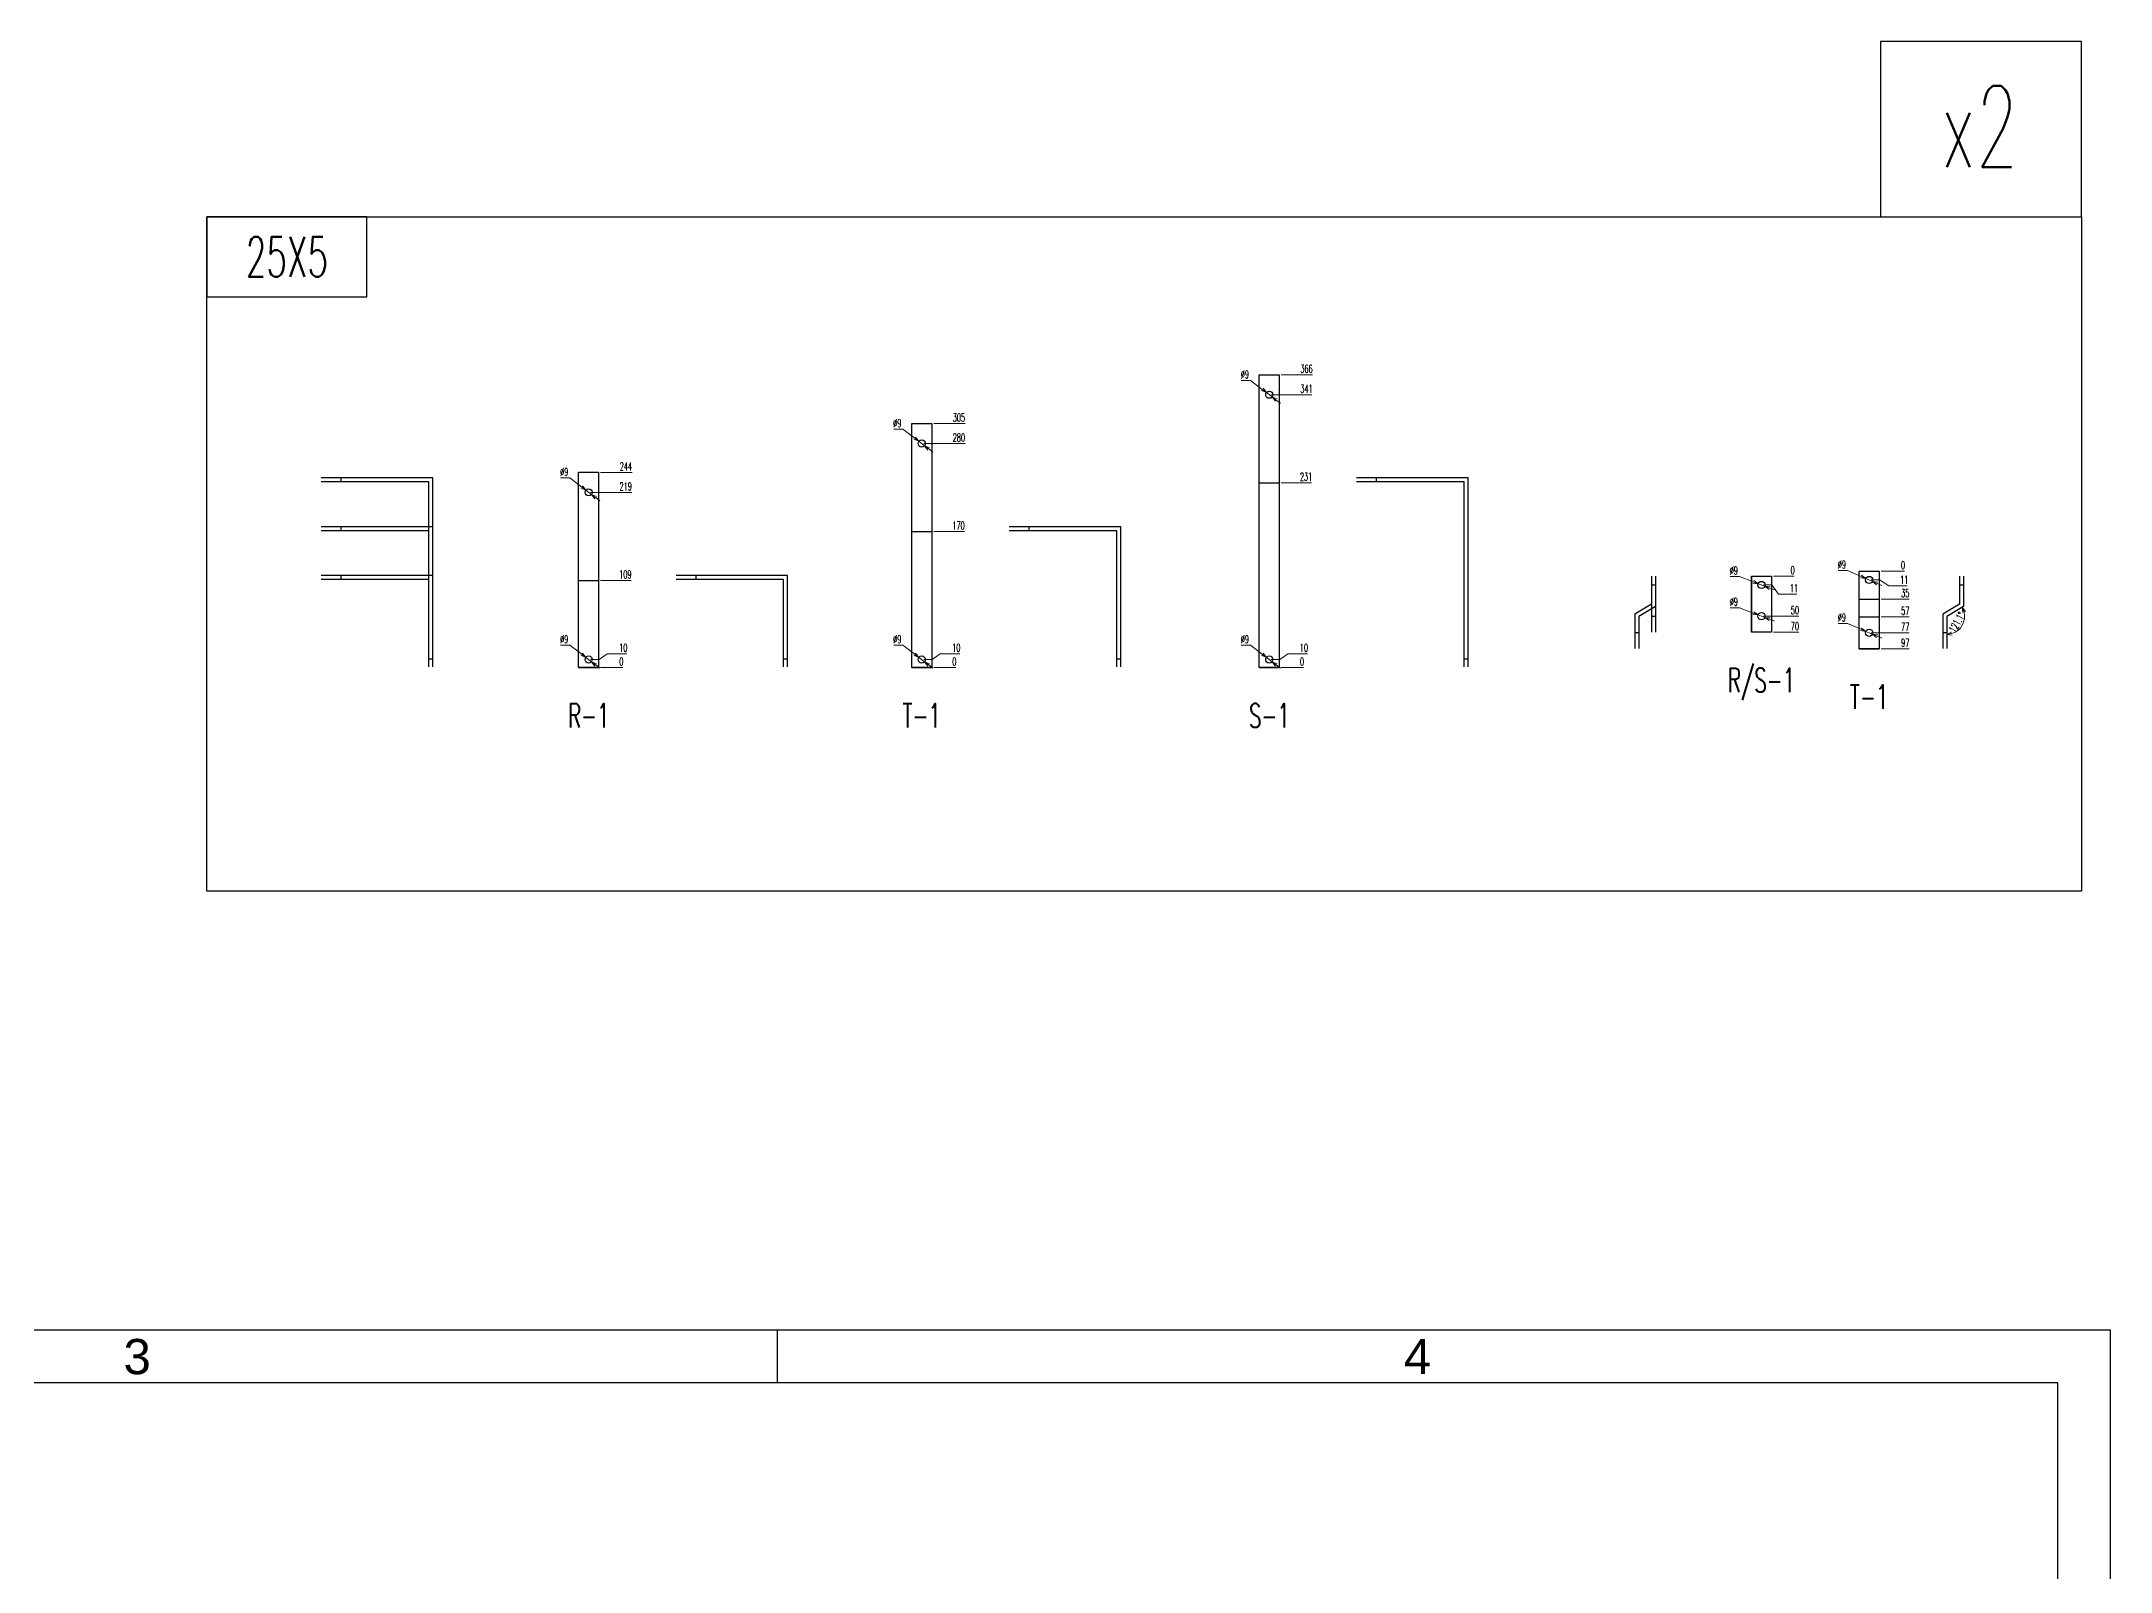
# Model space of a CAD drawing. Header units: millimetres. Extents: x -33730 to 17150, y -76829 to -27437.
# Drawn here: x -3117 to -530, y -67458 to -65546 of the extents above; entities that cross this region are included whole.
import ezdxf
from ezdxf.enums import TextEntityAlignment as Align

# ---------------------------------------------------------------- set-up
doc = ezdxf.new("R2010")
doc.units = ezdxf.units.MM
doc.header["$LTSCALE"] = 3
doc.layers.add('@.TEXT', color=7, linetype='Continuous')
doc.layers.add('@.VISIBLE', color=7, linetype='Continuous')
doc.styles.add('Ann_w01', font='romans.shx', dxfattribs={"width": 0.6, "bigfont": 'chineset.shx'})
doc.styles.add('Arial', font='arial.ttf')
doc.dimstyles.new('Dim 01_SC05', dxfattribs={"dimscale": 5, "dimtxt": 2, "dimasz": 1.3, "dimexe": 0.5, "dimexo": 0.5, "dimgap": 0.5, "dimtad": 1, "dimtoh": 1, "dimdec": 1, "dimzin": 12, "dimdsep": 46, "dimtxsty": 'Ann_w01', "dimblk": 'OPEN30', "dimcen": 1.5, "dimclrd": 6, "dimclre": 6, "dimclrt": 3, "dimadec": 1, "dimazin": 3, "dimtm": 1e-09, "dimtfac": 1, "dimtdec": 1, "dimtmove": 0, "dimatfit": 3, "dimldrblk": 'OPEN30', "dimfxl": 1, "dimtolj": 1, "dimlwd": 20, "dimlwe": 20, "dimarcsym": 0})

# ---------------------------------------------------------------- blocks, each defined once
blk = doc.blocks.new('KHUNG BAN VE (Made by Tung)')
at = {"layer": '@.VISIBLE', "color": 8}
blk.add_line((221.25, 207), (221.25, 210), dxfattribs=at)
for points in [[(0, 0), (297, 0), (297, 210), (0, 210)], [(3, 3), (294, 3), (294, 207), (3, 207)]]:
    blk.add_lwpolyline(points, close=True, dxfattribs=at)
at = {"layer": '@.TEXT', "color": 1, "style": 'Arial'}
for s, p in [('3', (184.875, 208.5)), ('4', (257.625, 208.5))]:
    blk.add_text(s, height=2, dxfattribs=at).set_placement(p, align=Align.MIDDLE_CENTER)
for tag, height, p in [('DESIGNER_NAME', 2, (38, 15.5)), ('PROJECT_CODE', 2, (258.5, 15.5)), ('SCALE', 2, (289, 15.5)), ('APPROVED_NAME', 2, (38, 10.5)), ('CUSTOMER_NAME', 2, (258.5, 10.5)), ('PAGE', 2, (289, 10.5)), ('DRAWING_NAME', 4, (173, 8)), ('TOTAL', 2, (289, 5.5))]:
    blk.add_attdef(tag, text='', height=height, dxfattribs=at).set_placement(p, align=Align.MIDDLE_CENTER)
blk = doc.blocks.new('*D2205')
at = {"layer": '@.VISIBLE', "color": 6, "lineweight": 20, "transparency": 16777216}
blk.add_line((-2417.6, -66328.6), (-2389.8, -66328.6), dxfattribs=at)
at = {"layer": 'Defpoints', "color": 0, "transparency": 16777216}
for p in [(-2432.6, -66328.6), (-2420.1, -66328.6), (-2396.3, -66328.6)]:
    blk.add_point(p, dxfattribs=at)
at = {"layer": '@.VISIBLE', "color": 3, "transparency": 16777216, "insert": (-2391.8, -66321.1), "char_height": 10, "attachment_point": 5, "style": 'Ann_w01'}
blk.add_mtext('\\A1;0', dxfattribs=at)
blk = doc.blocks.new('_Open30')
at = {"color": 0, "linetype": 'ByBlock', "lineweight": -2}
for p, q in [((-1, 0.27), (0, 0)), ((0, 0), (-1, -0.27)), ((0, 0), (-1, 0))]:
    blk.add_line(p, q, dxfattribs=at)
blk = doc.blocks.new('*D2206')
at = {"layer": '@.VISIBLE', "color": 6, "lineweight": 20, "transparency": 16777216}
for p, q in [((-2419.6, -66318.6), (-2409.3, -66311.2)), ((-2409.3, -66311.2), (-2385, -66311.2)), ((-2430.1, -66318.6), (-2419.6, -66318.6))]:
    blk.add_line(p, q, dxfattribs=at)
at = {"layer": 'Defpoints', "color": 0, "transparency": 16777216}
for p in [(-2396.3, -66311.2), (-2432.6, -66318.6), (-2432.6, -66328.6)]:
    blk.add_point(p, dxfattribs=at)
at = {"layer": '@.VISIBLE', "color": 3, "transparency": 16777216, "insert": (-2389.4, -66303.7), "char_height": 10, "attachment_point": 5, "style": 'Ann_w01'}
blk.add_mtext('\\A1;10', dxfattribs=at)
blk = doc.blocks.new('*D2207')
at = {"layer": '@.VISIBLE', "color": 6, "lineweight": 20, "transparency": 16777216}
blk.add_line((-2417.6, -66219.6), (-2379.5, -66219.6), dxfattribs=at)
at = {"layer": 'Defpoints', "color": 0, "transparency": 16777216}
for p in [(-2420.1, -66219.6), (-2396.3, -66219.6), (-2432.6, -66328.6)]:
    blk.add_point(p, dxfattribs=at)
at = {"layer": '@.VISIBLE', "color": 3, "transparency": 16777216, "insert": (-2386.7, -66212.1), "char_height": 10, "attachment_point": 5, "style": 'Ann_w01'}
blk.add_mtext('\\A1;109', dxfattribs=at)
blk = doc.blocks.new('*D2208')
at = {"layer": '@.VISIBLE', "color": 6, "lineweight": 20, "transparency": 16777216}
blk.add_line((-2430.1, -66109.6), (-2378.7, -66109.6), dxfattribs=at)
at = {"layer": 'Defpoints', "color": 0, "transparency": 16777216}
for p in [(-2432.6, -66109.6), (-2396.3, -66109.6), (-2432.6, -66328.6)]:
    blk.add_point(p, dxfattribs=at)
at = {"layer": '@.VISIBLE', "color": 3, "transparency": 16777216, "insert": (-2386.2, -66102.1), "char_height": 10, "attachment_point": 5, "style": 'Ann_w01'}
blk.add_mtext('\\A1;219', dxfattribs=at)
blk = doc.blocks.new('*D2209')
at = {"layer": '@.VISIBLE', "color": 6, "lineweight": 20, "transparency": 16777216}
blk.add_line((-2417.6, -66084.6), (-2378.1, -66084.6), dxfattribs=at)
at = {"layer": 'Defpoints', "color": 0, "transparency": 16777216}
for p in [(-2420.1, -66084.6), (-2396.3, -66084.6), (-2432.6, -66328.6)]:
    blk.add_point(p, dxfattribs=at)
at = {"layer": '@.VISIBLE', "color": 3, "transparency": 16777216, "insert": (-2386, -66077.1), "char_height": 10, "attachment_point": 5, "style": 'Ann_w01'}
blk.add_mtext('\\A1;244', dxfattribs=at)
blk = doc.blocks.new('*D2210')
at = {"layer": '@.VISIBLE', "color": 6, "lineweight": 20, "transparency": 16777216}
for p, q in [((-2467.6, -66300.6), (-2456, -66300.6)), ((-2456, -66300.6), (-2441.3, -66311.9)), ((-2429, -66321.3), (-2436.1, -66315.8)), ((-2423.8, -66325.2), (-2418.7, -66329.2))]:
    blk.add_line(p, q, dxfattribs=at)
at = {"layer": 'Defpoints', "color": 0, "transparency": 16777216}
for p in [(-2436.1, -66315.8), (-2429, -66321.3)]:
    blk.add_point(p, dxfattribs=at)
at = {"layer": '@.VISIBLE', "color": 6, "lineweight": 20, "transparency": 16777216, "xscale": 6.5, "yscale": 6.5, "zscale": 6.5}
for p, rotation in [((-2436.1, -66315.8), 322.5227353004481), ((-2429, -66321.3), 142.5227353004481)]:
    blk.add_blockref('_Open30', p, dxfattribs=dict(at, rotation=rotation))
at = {"layer": '@.VISIBLE', "color": 3, "transparency": 16777216, "insert": (-2463.1, -66293.1), "char_height": 10, "attachment_point": 5, "style": 'Ann_w01'}
blk.add_mtext('\\A1;∅9', dxfattribs=at)
blk = doc.blocks.new('*D2211')
at = {"layer": '@.VISIBLE', "color": 6, "lineweight": 20, "transparency": 16777216}
for p, q in [((-2467.6, -66091.6), (-2456, -66091.6)), ((-2456, -66091.6), (-2441.3, -66102.9)), ((-2429, -66112.3), (-2436.1, -66106.8)), ((-2423.8, -66116.2), (-2418.7, -66120.2))]:
    blk.add_line(p, q, dxfattribs=at)
at = {"layer": 'Defpoints', "color": 0, "transparency": 16777216}
for p in [(-2436.1, -66106.8), (-2429, -66112.3)]:
    blk.add_point(p, dxfattribs=at)
at = {"layer": '@.VISIBLE', "color": 6, "lineweight": 20, "transparency": 16777216, "xscale": 6.5, "yscale": 6.5, "zscale": 6.5}
for p, rotation in [((-2436.1, -66106.8), 322.5227353004622), ((-2429, -66112.3), 142.5227353004622)]:
    blk.add_blockref('_Open30', p, dxfattribs=dict(at, rotation=rotation))
at = {"layer": '@.VISIBLE', "color": 3, "transparency": 16777216, "insert": (-2463.1, -66084.1), "char_height": 10, "attachment_point": 5, "style": 'Ann_w01'}
blk.add_mtext('\\A1;∅9', dxfattribs=at)
blk = doc.blocks.new('*D2216')
at = {"layer": '@.VISIBLE', "color": 6, "lineweight": 20, "transparency": 16777216}
blk.add_line((-2001.3, -66328.6), (-1973.5, -66328.6), dxfattribs=at)
at = {"layer": 'Defpoints', "color": 0, "transparency": 16777216}
for p in [(-2016.3, -66328.6), (-2003.8, -66328.6), (-1980, -66328.6)]:
    blk.add_point(p, dxfattribs=at)
at = {"layer": '@.VISIBLE', "color": 3, "transparency": 16777216, "insert": (-1975.5, -66321.1), "char_height": 10, "attachment_point": 5, "style": 'Ann_w01'}
blk.add_mtext('\\A1;0', dxfattribs=at)
blk = doc.blocks.new('*D2217')
at = {"layer": '@.VISIBLE', "color": 6, "lineweight": 20, "transparency": 16777216}
for p, q in [((-2003.3, -66318.6), (-1993, -66311.2)), ((-1993, -66311.2), (-1968.7, -66311.2)), ((-2013.8, -66318.6), (-2003.3, -66318.6))]:
    blk.add_line(p, q, dxfattribs=at)
at = {"layer": 'Defpoints', "color": 0, "transparency": 16777216}
for p in [(-1980, -66311.2), (-2016.3, -66318.6), (-2016.3, -66328.6)]:
    blk.add_point(p, dxfattribs=at)
at = {"layer": '@.VISIBLE', "color": 3, "transparency": 16777216, "insert": (-1973.1, -66303.7), "char_height": 10, "attachment_point": 5, "style": 'Ann_w01'}
blk.add_mtext('\\A1;10', dxfattribs=at)
blk = doc.blocks.new('*D2218')
at = {"layer": '@.VISIBLE', "color": 6, "lineweight": 20, "transparency": 16777216}
blk.add_line((-2001.3, -66158.6), (-1962.9, -66158.6), dxfattribs=at)
at = {"layer": 'Defpoints', "color": 0, "transparency": 16777216}
for p in [(-2003.8, -66158.6), (-1980, -66158.6), (-2016.3, -66328.6)]:
    blk.add_point(p, dxfattribs=at)
at = {"layer": '@.VISIBLE', "color": 3, "transparency": 16777216, "insert": (-1970.2, -66151.1), "char_height": 10, "attachment_point": 5, "style": 'Ann_w01'}
blk.add_mtext('\\A1;170', dxfattribs=at)
blk = doc.blocks.new('*D2219')
at = {"layer": '@.VISIBLE', "color": 6, "lineweight": 20, "transparency": 16777216}
blk.add_line((-2013.8, -66048.6), (-1962.1, -66048.6), dxfattribs=at)
at = {"layer": 'Defpoints', "color": 0, "transparency": 16777216}
for p in [(-2016.3, -66048.6), (-1980, -66048.6), (-2016.3, -66328.6)]:
    blk.add_point(p, dxfattribs=at)
at = {"layer": '@.VISIBLE', "color": 3, "transparency": 16777216, "insert": (-1969.8, -66041.1), "char_height": 10, "attachment_point": 5, "style": 'Ann_w01'}
blk.add_mtext('\\A1;280', dxfattribs=at)
blk = doc.blocks.new('*D2220')
at = {"layer": '@.VISIBLE', "color": 6, "lineweight": 20, "transparency": 16777216}
blk.add_line((-2001.3, -66023.6), (-1962.1, -66023.6), dxfattribs=at)
at = {"layer": 'Defpoints', "color": 0, "transparency": 16777216}
for p in [(-2003.8, -66023.6), (-1980, -66023.6), (-2016.3, -66328.6)]:
    blk.add_point(p, dxfattribs=at)
at = {"layer": '@.VISIBLE', "color": 3, "transparency": 16777216, "insert": (-1969.8, -66016.1), "char_height": 10, "attachment_point": 5, "style": 'Ann_w01'}
blk.add_mtext('\\A1;305', dxfattribs=at)
blk = doc.blocks.new('*D2221')
at = {"layer": '@.VISIBLE', "color": 6, "lineweight": 20, "transparency": 16777216}
for p, q in [((-2051.3, -66300.6), (-2039.7, -66300.6)), ((-2039.7, -66300.6), (-2025, -66311.9)), ((-2012.7, -66321.3), (-2019.8, -66315.8)), ((-2007.5, -66325.2), (-2002.4, -66329.2))]:
    blk.add_line(p, q, dxfattribs=at)
at = {"layer": 'Defpoints', "color": 0, "transparency": 16777216}
for p in [(-2019.8, -66315.8), (-2012.7, -66321.3)]:
    blk.add_point(p, dxfattribs=at)
at = {"layer": '@.VISIBLE', "color": 6, "lineweight": 20, "transparency": 16777216, "xscale": 6.5, "yscale": 6.5, "zscale": 6.5}
for p, rotation in [((-2019.8, -66315.8), 322.5227353003213), ((-2012.7, -66321.3), 142.5227353003213)]:
    blk.add_blockref('_Open30', p, dxfattribs=dict(at, rotation=rotation))
at = {"layer": '@.VISIBLE', "color": 3, "transparency": 16777216, "insert": (-2046.7, -66293.1), "char_height": 10, "attachment_point": 5, "style": 'Ann_w01'}
blk.add_mtext('\\A1;∅9', dxfattribs=at)
blk = doc.blocks.new('*D2222')
at = {"layer": '@.VISIBLE', "color": 6, "lineweight": 20, "transparency": 16777216}
for p, q in [((-2051.3, -66030.6), (-2039.7, -66030.6)), ((-2039.7, -66030.6), (-2025, -66041.9)), ((-2012.7, -66051.3), (-2019.8, -66045.8)), ((-2007.5, -66055.2), (-2002.4, -66059.2))]:
    blk.add_line(p, q, dxfattribs=at)
at = {"layer": 'Defpoints', "color": 0, "transparency": 16777216}
for p in [(-2019.8, -66045.8), (-2012.7, -66051.3)]:
    blk.add_point(p, dxfattribs=at)
at = {"layer": '@.VISIBLE', "color": 6, "lineweight": 20, "transparency": 16777216, "xscale": 6.5, "yscale": 6.5, "zscale": 6.5}
for p, rotation in [((-2019.8, -66045.8), 322.5227353003464), ((-2012.7, -66051.3), 142.5227353003464)]:
    blk.add_blockref('_Open30', p, dxfattribs=dict(at, rotation=rotation))
at = {"layer": '@.VISIBLE', "color": 3, "transparency": 16777216, "insert": (-2046.7, -66023.1), "char_height": 10, "attachment_point": 5, "style": 'Ann_w01'}
blk.add_mtext('\\A1;∅9', dxfattribs=at)
blk = doc.blocks.new('*D2227')
at = {"layer": '@.VISIBLE', "color": 6, "lineweight": 20, "transparency": 16777216}
blk.add_line((-1566.8, -66328.6), (-1539, -66328.6), dxfattribs=at)
at = {"layer": 'Defpoints', "color": 0, "transparency": 16777216}
for p in [(-1581.8, -66328.6), (-1569.3, -66328.6), (-1545.5, -66328.6)]:
    blk.add_point(p, dxfattribs=at)
at = {"layer": '@.VISIBLE', "color": 3, "transparency": 16777216, "insert": (-1541, -66321.1), "char_height": 10, "attachment_point": 5, "style": 'Ann_w01'}
blk.add_mtext('\\A1;0', dxfattribs=at)
blk = doc.blocks.new('*D2228')
at = {"layer": '@.VISIBLE', "color": 6, "lineweight": 20, "transparency": 16777216}
for p, q in [((-1568.8, -66318.6), (-1558.5, -66311.2)), ((-1558.5, -66311.2), (-1534.2, -66311.2)), ((-1579.3, -66318.6), (-1568.8, -66318.6))]:
    blk.add_line(p, q, dxfattribs=at)
at = {"layer": 'Defpoints', "color": 0, "transparency": 16777216}
for p in [(-1545.5, -66311.2), (-1581.8, -66318.6), (-1581.8, -66328.6)]:
    blk.add_point(p, dxfattribs=at)
at = {"layer": '@.VISIBLE', "color": 3, "transparency": 16777216, "insert": (-1538.6, -66303.7), "char_height": 10, "attachment_point": 5, "style": 'Ann_w01'}
blk.add_mtext('\\A1;10', dxfattribs=at)
blk = doc.blocks.new('*D2229')
at = {"layer": '@.VISIBLE', "color": 6, "lineweight": 20, "transparency": 16777216}
blk.add_line((-1566.8, -66097.6), (-1528.9, -66097.6), dxfattribs=at)
at = {"layer": 'Defpoints', "color": 0, "transparency": 16777216}
for p in [(-1569.3, -66097.6), (-1545.1, -66097.6), (-1581.8, -66328.6)]:
    blk.add_point(p, dxfattribs=at)
at = {"layer": '@.VISIBLE', "color": 3, "transparency": 16777216, "insert": (-1535.8, -66090.1), "char_height": 10, "attachment_point": 5, "style": 'Ann_w01'}
blk.add_mtext('\\A1;231', dxfattribs=at)
blk = doc.blocks.new('*D2230')
at = {"layer": '@.VISIBLE', "color": 6, "lineweight": 20, "transparency": 16777216}
blk.add_line((-1579.3, -65987.6), (-1528.5, -65987.6), dxfattribs=at)
at = {"layer": 'Defpoints', "color": 0, "transparency": 16777216}
for p in [(-1581.8, -65987.6), (-1544.7, -65987.6), (-1581.8, -66328.6)]:
    blk.add_point(p, dxfattribs=at)
at = {"layer": '@.VISIBLE', "color": 3, "transparency": 16777216, "insert": (-1535.3, -65980.1), "char_height": 10, "attachment_point": 5, "style": 'Ann_w01'}
blk.add_mtext('\\A1;341', dxfattribs=at)
blk = doc.blocks.new('*D2231')
at = {"layer": '@.VISIBLE', "color": 6, "lineweight": 20, "transparency": 16777216}
blk.add_line((-1566.8, -65962.6), (-1527.6, -65962.6), dxfattribs=at)
at = {"layer": 'Defpoints', "color": 0, "transparency": 16777216}
for p in [(-1569.3, -65962.6), (-1545.5, -65962.6), (-1581.8, -66328.6)]:
    blk.add_point(p, dxfattribs=at)
at = {"layer": '@.VISIBLE', "color": 3, "transparency": 16777216, "insert": (-1535.3, -65955.1), "char_height": 10, "attachment_point": 5, "style": 'Ann_w01'}
blk.add_mtext('\\A1;366', dxfattribs=at)
blk = doc.blocks.new('*D2232')
at = {"layer": '@.VISIBLE', "color": 6, "lineweight": 20, "transparency": 16777216}
for p, q in [((-1616.8, -66300.6), (-1605.2, -66300.6)), ((-1605.2, -66300.6), (-1590.5, -66311.9)), ((-1578.2, -66321.3), (-1585.4, -66315.8)), ((-1573.1, -66325.2), (-1567.9, -66329.2))]:
    blk.add_line(p, q, dxfattribs=at)
at = {"layer": 'Defpoints', "color": 0, "transparency": 16777216}
for p in [(-1585.4, -66315.8), (-1578.2, -66321.3)]:
    blk.add_point(p, dxfattribs=at)
at = {"layer": '@.VISIBLE', "color": 6, "lineweight": 20, "transparency": 16777216, "xscale": 6.5, "yscale": 6.5, "zscale": 6.5}
for p, rotation in [((-1585.4, -66315.8), 322.5227353006062), ((-1578.2, -66321.3), 142.5227353006062)]:
    blk.add_blockref('_Open30', p, dxfattribs=dict(at, rotation=rotation))
at = {"layer": '@.VISIBLE', "color": 3, "transparency": 16777216, "insert": (-1612.3, -66293.1), "char_height": 10, "attachment_point": 5, "style": 'Ann_w01'}
blk.add_mtext('\\A1;∅9', dxfattribs=at)
blk = doc.blocks.new('*D2233')
at = {"layer": '@.VISIBLE', "color": 6, "lineweight": 20, "transparency": 16777216}
for p, q in [((-1616.8, -65969.6), (-1605.2, -65969.6)), ((-1605.2, -65969.6), (-1590.5, -65980.9)), ((-1578.2, -65990.3), (-1585.4, -65984.8)), ((-1573.1, -65994.2), (-1567.9, -65998.2))]:
    blk.add_line(p, q, dxfattribs=at)
at = {"layer": 'Defpoints', "color": 0, "transparency": 16777216}
for p in [(-1585.4, -65984.8), (-1578.2, -65990.3)]:
    blk.add_point(p, dxfattribs=at)
at = {"layer": '@.VISIBLE', "color": 6, "lineweight": 20, "transparency": 16777216, "xscale": 6.5, "yscale": 6.5, "zscale": 6.5}
for p, rotation in [((-1585.4, -65984.8), 322.5227353003887), ((-1578.2, -65990.3), 142.5227353003887)]:
    blk.add_blockref('_Open30', p, dxfattribs=dict(at, rotation=rotation))
at = {"layer": '@.VISIBLE', "color": 3, "transparency": 16777216, "insert": (-1612.3, -65962.1), "char_height": 10, "attachment_point": 5, "style": 'Ann_w01'}
blk.add_mtext('\\A1;∅9', dxfattribs=at)
blk = doc.blocks.new('*D2234')
at = {"layer": '@.VISIBLE', "color": 6, "lineweight": 20, "transparency": 16777216}
blk.add_line((-951.6, -66284.3), (-919.9, -66284.3), dxfattribs=at)
at = {"layer": 'Defpoints', "color": 0, "transparency": 16777216}
for p in [(-966.6, -66214.3), (-954.1, -66284.3), (-932.1, -66284.3)]:
    blk.add_point(p, dxfattribs=at)
at = {"layer": '@.VISIBLE', "color": 3, "transparency": 16777216, "insert": (-924.8, -66276.8), "char_height": 10, "attachment_point": 5, "style": 'Ann_w01'}
blk.add_mtext('\\A1;70', dxfattribs=at)
blk = doc.blocks.new('*D2235')
at = {"layer": '@.VISIBLE', "color": 6, "lineweight": 20, "transparency": 16777216}
blk.add_line((-964.1, -66264.3), (-919.9, -66264.3), dxfattribs=at)
at = {"layer": 'Defpoints', "color": 0, "transparency": 16777216}
for p in [(-966.6, -66214.3), (-966.6, -66264.3), (-932.1, -66264.3)]:
    blk.add_point(p, dxfattribs=at)
at = {"layer": '@.VISIBLE', "color": 3, "transparency": 16777216, "insert": (-924.8, -66256.8), "char_height": 10, "attachment_point": 5, "style": 'Ann_w01'}
blk.add_mtext('\\A1;50', dxfattribs=at)
blk = doc.blocks.new('*D2236')
at = {"layer": '@.VISIBLE', "color": 6, "lineweight": 20, "transparency": 16777216}
for p, q in [((-964.1, -66225.3), (-953.6, -66225.3)), ((-953.6, -66225.3), (-945.1, -66237)), ((-945.1, -66237), (-922.5, -66237))]:
    blk.add_line(p, q, dxfattribs=at)
at = {"layer": 'Defpoints', "color": 0, "transparency": 16777216}
for p in [(-966.6, -66214.3), (-966.6, -66225.3), (-932.1, -66237)]:
    blk.add_point(p, dxfattribs=at)
at = {"layer": '@.VISIBLE', "color": 3, "transparency": 16777216, "insert": (-926, -66229.5), "char_height": 10, "attachment_point": 5, "style": 'Ann_w01'}
blk.add_mtext('\\A1;11', dxfattribs=at)
blk = doc.blocks.new('*D2237')
at = {"layer": '@.VISIBLE', "color": 6, "lineweight": 20, "transparency": 16777216}
blk.add_line((-951.6, -66214.3), (-925.6, -66214.3), dxfattribs=at)
at = {"layer": 'Defpoints', "color": 0, "transparency": 16777216}
for p in [(-966.6, -66214.3), (-954.1, -66214.3), (-932.1, -66214.3)]:
    blk.add_point(p, dxfattribs=at)
at = {"layer": '@.VISIBLE', "color": 3, "transparency": 16777216, "insert": (-927.6, -66206.8), "char_height": 10, "attachment_point": 5, "style": 'Ann_w01'}
blk.add_mtext('\\A1;0', dxfattribs=at)
blk = doc.blocks.new('*D2238')
at = {"layer": '@.VISIBLE', "color": 6, "lineweight": 20, "transparency": 16777216}
for p, q in [((-1005.7, -66253.7), (-994.1, -66253.7)), ((-994.1, -66253.7), (-976.8, -66260.4)), ((-962.4, -66265.9), (-970.8, -66262.7)), ((-956.3, -66268.2), (-950.2, -66270.6))]:
    blk.add_line(p, q, dxfattribs=at)
at = {"layer": 'Defpoints', "color": 0, "transparency": 16777216}
for p in [(-970.8, -66262.7), (-962.4, -66265.9)]:
    blk.add_point(p, dxfattribs=at)
at = {"layer": '@.VISIBLE', "color": 6, "lineweight": 20, "transparency": 16777216, "xscale": 6.5, "yscale": 6.5, "zscale": 6.5}
for p, rotation in [((-970.8, -66262.7), 338.9889066487736), ((-962.4, -66265.9), 158.9889066487736)]:
    blk.add_blockref('_Open30', p, dxfattribs=dict(at, rotation=rotation))
at = {"layer": '@.VISIBLE', "color": 3, "transparency": 16777216, "insert": (-1001.2, -66246.2), "char_height": 10, "attachment_point": 5, "style": 'Ann_w01'}
blk.add_mtext('\\A1;∅9', dxfattribs=at)
blk = doc.blocks.new('*D2239')
at = {"layer": '@.VISIBLE', "color": 6, "lineweight": 20, "transparency": 16777216}
for p, q in [((-1005.7, -66214.7), (-994.1, -66214.7)), ((-994.1, -66214.7), (-976.8, -66221.4)), ((-962.4, -66226.9), (-970.8, -66223.7)), ((-956.3, -66229.2), (-950.2, -66231.6))]:
    blk.add_line(p, q, dxfattribs=at)
at = {"layer": 'Defpoints', "color": 0, "transparency": 16777216}
for p in [(-970.8, -66223.7), (-962.4, -66226.9)]:
    blk.add_point(p, dxfattribs=at)
at = {"layer": '@.VISIBLE', "color": 6, "lineweight": 20, "transparency": 16777216, "xscale": 6.5, "yscale": 6.5, "zscale": 6.5}
for p, rotation in [((-970.8, -66223.7), 338.9889066489881), ((-962.4, -66226.9), 158.9889066489881)]:
    blk.add_blockref('_Open30', p, dxfattribs=dict(at, rotation=rotation))
at = {"layer": '@.VISIBLE', "color": 3, "transparency": 16777216, "insert": (-1001.2, -66207.2), "char_height": 10, "attachment_point": 5, "style": 'Ann_w01'}
blk.add_mtext('\\A1;∅9', dxfattribs=at)
blk = doc.blocks.new('*D2242')
at = {"layer": '@.VISIBLE', "color": 6, "lineweight": 20, "transparency": 16777216}
blk.add_line((-817, -66305), (-782, -66305), dxfattribs=at)
at = {"layer": 'Defpoints', "color": 0, "transparency": 16777216}
for p in [(-832, -66208), (-819.5, -66305), (-794.2, -66305)]:
    blk.add_point(p, dxfattribs=at)
at = {"layer": '@.VISIBLE', "color": 3, "transparency": 16777216, "insert": (-786.9, -66297.5), "char_height": 10, "attachment_point": 5, "style": 'Ann_w01'}
blk.add_mtext('\\A1;97', dxfattribs=at)
blk = doc.blocks.new('*D2243')
at = {"layer": '@.VISIBLE', "color": 6, "lineweight": 20, "transparency": 16777216}
blk.add_line((-829.5, -66285), (-782, -66285), dxfattribs=at)
at = {"layer": 'Defpoints', "color": 0, "transparency": 16777216}
for p in [(-832, -66208), (-832, -66285), (-794.2, -66285)]:
    blk.add_point(p, dxfattribs=at)
at = {"layer": '@.VISIBLE', "color": 3, "transparency": 16777216, "insert": (-786.9, -66277.5), "char_height": 10, "attachment_point": 5, "style": 'Ann_w01'}
blk.add_mtext('\\A1;77', dxfattribs=at)
blk = doc.blocks.new('*D2244')
at = {"layer": '@.VISIBLE', "color": 6, "lineweight": 20, "transparency": 16777216}
blk.add_line((-817, -66265), (-782, -66265), dxfattribs=at)
at = {"layer": 'Defpoints', "color": 0, "transparency": 16777216}
for p in [(-832, -66208), (-819.5, -66265), (-794.2, -66265)]:
    blk.add_point(p, dxfattribs=at)
at = {"layer": '@.VISIBLE', "color": 3, "transparency": 16777216, "insert": (-786.9, -66257.5), "char_height": 10, "attachment_point": 5, "style": 'Ann_w01'}
blk.add_mtext('\\A1;57', dxfattribs=at)
blk = doc.blocks.new('*D2245')
at = {"layer": '@.VISIBLE', "color": 6, "lineweight": 20, "transparency": 16777216}
blk.add_line((-817, -66243), (-782, -66243), dxfattribs=at)
at = {"layer": 'Defpoints', "color": 0, "transparency": 16777216}
for p in [(-832, -66208), (-819.5, -66243), (-794.2, -66243)]:
    blk.add_point(p, dxfattribs=at)
at = {"layer": '@.VISIBLE', "color": 3, "transparency": 16777216, "insert": (-786.9, -66235.5), "char_height": 10, "attachment_point": 5, "style": 'Ann_w01'}
blk.add_mtext('\\A1;35', dxfattribs=at)
blk = doc.blocks.new('*D2246')
at = {"layer": '@.VISIBLE', "color": 6, "lineweight": 20, "transparency": 16777216}
for p, q in [((-829.5, -66219), (-819, -66219)), ((-819, -66219), (-807.2, -66226.4)), ((-807.2, -66226.4), (-784.6, -66226.4))]:
    blk.add_line(p, q, dxfattribs=at)
at = {"layer": 'Defpoints', "color": 0, "transparency": 16777216}
for p in [(-832, -66208), (-832, -66219), (-794.2, -66226.4)]:
    blk.add_point(p, dxfattribs=at)
at = {"layer": '@.VISIBLE', "color": 3, "transparency": 16777216, "insert": (-788.2, -66218.9), "char_height": 10, "attachment_point": 5, "style": 'Ann_w01'}
blk.add_mtext('\\A1;11', dxfattribs=at)
blk = doc.blocks.new('*D2247')
at = {"layer": '@.VISIBLE', "color": 6, "lineweight": 20, "transparency": 16777216}
blk.add_line((-817, -66208), (-787.7, -66208), dxfattribs=at)
at = {"layer": 'Defpoints', "color": 0, "transparency": 16777216}
for p in [(-832, -66208), (-819.5, -66208), (-794.2, -66208)]:
    blk.add_point(p, dxfattribs=at)
at = {"layer": '@.VISIBLE', "color": 3, "transparency": 16777216, "insert": (-789.7, -66200.5), "char_height": 10, "attachment_point": 5, "style": 'Ann_w01'}
blk.add_mtext('\\A1;0', dxfattribs=at)
blk = doc.blocks.new('*D2248')
at = {"layer": '@.VISIBLE', "color": 6, "lineweight": 20, "transparency": 16777216}
for p, q in [((-870.7, -66273.3), (-859.1, -66273.3)), ((-859.1, -66273.3), (-842.1, -66280.7)), ((-827.9, -66286.8), (-836.1, -66283.3)), ((-821.9, -66289.4), (-816, -66292))]:
    blk.add_line(p, q, dxfattribs=at)
at = {"layer": 'Defpoints', "color": 0, "transparency": 16777216}
for p in [(-836.1, -66283.3), (-827.9, -66286.8)]:
    blk.add_point(p, dxfattribs=at)
at = {"layer": '@.VISIBLE', "color": 6, "lineweight": 20, "transparency": 16777216, "xscale": 6.5, "yscale": 6.5, "zscale": 6.5}
for p, rotation in [((-836.1, -66283.3), 336.5623810435248), ((-827.9, -66286.8), 156.5623810435248)]:
    blk.add_blockref('_Open30', p, dxfattribs=dict(at, rotation=rotation))
at = {"layer": '@.VISIBLE', "color": 3, "transparency": 16777216, "insert": (-866.1, -66265.8), "char_height": 10, "attachment_point": 5, "style": 'Ann_w01'}
blk.add_mtext('\\A1;∅9', dxfattribs=at)
blk = doc.blocks.new('*D2249')
at = {"layer": '@.VISIBLE', "color": 6, "lineweight": 20, "transparency": 16777216}
for p, q in [((-870.7, -66207.3), (-859.1, -66207.3)), ((-859.1, -66207.3), (-842.1, -66214.7)), ((-827.9, -66220.8), (-836.1, -66217.3)), ((-821.9, -66223.4), (-816, -66226))]:
    blk.add_line(p, q, dxfattribs=at)
at = {"layer": 'Defpoints', "color": 0, "transparency": 16777216}
for p in [(-836.1, -66217.3), (-827.9, -66220.8)]:
    blk.add_point(p, dxfattribs=at)
at = {"layer": '@.VISIBLE', "color": 6, "lineweight": 20, "transparency": 16777216, "xscale": 6.5, "yscale": 6.5, "zscale": 6.5}
for p, rotation in [((-836.1, -66217.3), 336.562381043619), ((-827.9, -66220.8), 156.562381043619)]:
    blk.add_blockref('_Open30', p, dxfattribs=dict(at, rotation=rotation))
at = {"layer": '@.VISIBLE', "color": 3, "transparency": 16777216, "insert": (-866.1, -66199.8), "char_height": 10, "attachment_point": 5, "style": 'Ann_w01'}
blk.add_mtext('\\A1;∅9', dxfattribs=at)
blk = doc.blocks.new('*D2252')
at = {"layer": '@.VISIBLE', "color": 6, "lineweight": 20, "transparency": 16777216}
blk.add_arc((-735.1, -66264.7), 22.4, 286.7092, 14.3808, dxfattribs=at)
at = {"layer": 'Defpoints', "color": 0, "transparency": 16777216}
for p in [(-735.1, -66264.7), (-735.1, -66264.7), (-714.2, -66252.1), (-720.6, -66281.8), (-735.1, -66304.7)]:
    blk.add_point(p, dxfattribs=at)
at = {"layer": '@.VISIBLE', "color": 6, "lineweight": 20, "transparency": 16777216, "xscale": 6.5, "yscale": 6.5, "zscale": 6.5}
for p, rotation in [((-715.9, -66253.2), 112.7354394270033), ((-735.1, -66287.1), 188.3545905663937)]:
    blk.add_blockref('_Open30', p, dxfattribs=dict(at, rotation=rotation))
at = {"layer": '@.VISIBLE', "color": 3, "transparency": 16777216, "insert": (-722.1, -66272), "char_height": 10, "attachment_point": 5, "rotation": 60.545, "style": 'Ann_w01'}
blk.add_mtext('\\A1;121.1°', dxfattribs=at)

msp = doc.modelspace()

# ---------------------------------------------------------------- linework, layer by layer
msp.add_lwpolyline([(-2909.67, -65865.19), (-2709.67, -65865.19), (-2709.67, -65765.19), (-2909.67, -65765.19)], close=True)
at = {"color": 2, "linetype": 'Continuous', "lineweight": 25}
for points in [[(-1103.99, -66214.31), (-1103.99, -66284.31)], [(-1098.99, -66214.31), (-1098.99, -66284.31)], [(-979.07, -66214.31), (-979.07, -66284.31)], [(-954.07, -66214.31), (-954.07, -66284.31)]]:
    msp.add_lwpolyline(points, dxfattribs=at)
msp.add_lwpolyline([(-979.07, -66214.31), (-954.07, -66214.31), (-954.07, -66284.31), (-979.07, -66284.31)], close=True, dxfattribs=at)
for centre in [(-966.57, -66225.31), (-966.57, -66264.31)]:
    msp.add_circle(centre, 4.5, dxfattribs=at)
at = {"layer": '@.VISIBLE', "color": 2}
for p, q in [((-1594.29, -65962.55), (-1569.29, -65962.55)), ((-2741.96, -66096.55), (-2741.96, -66091.55)), ((-1594.29, -66097.55), (-1569.29, -66097.55)), ((-1447.59, -66096.55), (-1447.59, -66091.55)), ((-2632.39, -66317.55), (-2627.46, -66317.55)), ((-1594.29, -66328.55), (-1569.29, -66328.55)), ((-1338.02, -66317.55), (-1333.09, -66317.55))]:
    msp.add_line(p, q, dxfattribs=at)
at = {"layer": '@.VISIBLE', "color": 4}
for p, q in [((-2028.76, -66023.55), (-2003.76, -66023.55)), ((-2028.76, -66158.55), (-2003.76, -66158.55)), ((-1882.06, -66157.55), (-1882.06, -66152.55)), ((-844.51, -66208.04), (-819.51, -66208.04)), ((-844.51, -66243.04), (-819.51, -66243.04)), ((-844.51, -66265.04), (-819.51, -66265.04)), ((-1124.85, -66284.69), (-1119.85, -66284.69)), ((-740.06, -66284.69), (-735.06, -66284.69)), ((-844.51, -66305.04), (-819.51, -66305.04)), ((-2028.76, -66328.55), (-2003.76, -66328.55)), ((-1772.49, -66317.55), (-1767.56, -66317.55))]:
    msp.add_line(p, q, dxfattribs=at)
at = {"layer": '@.VISIBLE'}
for p, q in [((-2741.96, -66096.55), (-2741.96, -66091.55)), ((-2741.96, -66157.55), (-2741.96, -66152.55)), ((-2741.96, -66218.55), (-2741.96, -66213.55)), ((-2298.36, -66218.55), (-2298.36, -66213.55)), ((-1103.99, -66225.31), (-1098.99, -66225.31)), ((-719.2, -66225.31), (-714.2, -66225.31)), ((-1103.99, -66264.31), (-1098.99, -66264.31)), ((-2632.39, -66317.55), (-2627.46, -66317.55)), ((-2188.8, -66317.55), (-2183.86, -66317.55))]:
    msp.add_line(p, q, dxfattribs=at)
at = {"layer": '@.VISIBLE', "color": 1}
for p, q in [((-2445.07, -66084.55), (-2420.07, -66084.55)), ((-2445.07, -66219.55), (-2420.07, -66219.55)), ((-2445.07, -66328.55), (-2420.07, -66328.55))]:
    msp.add_line(p, q, dxfattribs=at)
at = {"layer": '@.VISIBLE'}
for points in [[(-566.52, -65545.96), (-817.65, -65545.96), (-817.65, -65765.19), (-566.52, -65765.19)], [(-2909.67, -65765.19), (-566.52, -65765.19), (-566.52, -66608.16), (-2909.67, -66608.16)]]:
    msp.add_lwpolyline(points, close=True, dxfattribs=at)
at = {"layer": '@.VISIBLE', "color": 2}
msp.add_lwpolyline([(-1594.29, -65962.55), (-1569.29, -65962.55), (-1569.29, -66328.55), (-1594.29, -66328.55)], close=True, dxfattribs=at)
at = {"layer": '@.VISIBLE', "color": 4}
for points in [[(-2028.76, -66023.55), (-2003.76, -66023.55), (-2003.76, -66328.55), (-2028.76, -66328.55)], [(-844.51, -66208.04), (-819.51, -66208.04), (-819.51, -66305.04), (-844.51, -66305.04)]]:
    msp.add_lwpolyline(points, close=True, dxfattribs=at)
at = {"layer": '@.VISIBLE', "color": 2}
for points in [[(-2627.46, -66152.55), (-2627.46, -66091.55), (-2766.96, -66091.55)], [(-2627.46, -66327.55), (-2627.46, -66091.55), (-2766.96, -66091.55)], [(-2632.46, -66152.55), (-2632.46, -66096.55), (-2766.96, -66096.55)], [(-2632.46, -66327.55), (-2632.46, -66096.55), (-2766.96, -66096.55)], [(-1333.09, -66327.55), (-1333.09, -66091.55), (-1472.59, -66091.55)], [(-1338.09, -66327.55), (-1338.09, -66096.55), (-1472.59, -66096.55)]]:
    msp.add_lwpolyline(points, dxfattribs=at)
at = {"layer": '@.VISIBLE', "color": 1}
msp.add_lwpolyline([(-2445.07, -66084.55), (-2420.07, -66084.55), (-2420.07, -66328.55), (-2445.07, -66328.55)], close=True, dxfattribs=at)
at = {"layer": '@.VISIBLE', "color": 4}
for points in [[(-2627.46, -66213.55), (-2627.46, -66152.55), (-2766.96, -66152.55)], [(-2632.46, -66213.55), (-2632.46, -66157.55), (-2766.96, -66157.55)], [(-1767.56, -66327.55), (-1767.56, -66152.55), (-1907.06, -66152.55)], [(-1772.56, -66327.55), (-1772.56, -66157.55), (-1907.06, -66157.55)], [(-1103.99, -66214.31), (-1103.99, -66249.31), (-1124.85, -66261.89), (-1124.85, -66304.69)], [(-1098.99, -66214.31), (-1098.99, -66252.13), (-1119.85, -66264.71), (-1119.85, -66304.69)], [(-719.2, -66214.31), (-719.2, -66249.31), (-740.06, -66261.89), (-740.06, -66304.69)], [(-714.2, -66214.31), (-714.2, -66252.13), (-735.06, -66264.71), (-735.06, -66304.69)]]:
    msp.add_lwpolyline(points, dxfattribs=at)
at = {"layer": '@.VISIBLE', "color": 1}
for points in [[(-2627.46, -66327.55), (-2627.46, -66213.55), (-2766.96, -66213.55)], [(-2632.46, -66327.55), (-2632.46, -66218.55), (-2766.96, -66218.55)], [(-2183.86, -66327.55), (-2183.86, -66213.55), (-2323.36, -66213.55)], [(-2188.86, -66327.55), (-2188.86, -66218.55), (-2323.36, -66218.55)]]:
    msp.add_lwpolyline(points, dxfattribs=at)
at = {"layer": '@.VISIBLE', "color": 2}
for centre in [(-1581.79, -65987.55), (-1581.79, -66318.55)]:
    msp.add_circle(centre, 4.5, dxfattribs=at)
at = {"layer": '@.VISIBLE', "color": 4}
for centre in [(-2016.26, -66048.55), (-832.01, -66219.04), (-832.01, -66285.04), (-2016.26, -66318.55)]:
    msp.add_circle(centre, 4.5, dxfattribs=at)
at = {"layer": '@.VISIBLE', "color": 1}
for centre in [(-2432.57, -66109.55), (-2432.57, -66318.55)]:
    msp.add_circle(centre, 4.5, dxfattribs=at)

# ---------------------------------------------------------------- block references
at = {"layer": '@.VISIBLE', "xscale": 22, "yscale": 22, "zscale": 22}
msp.add_blockref('KHUNG BAN VE (Made by Tung)', (-7064.18, -71776.64), dxfattribs=at)

# ---------------------------------------------------------------- texts
at = {"color": 1, "style": 'Ann_w01', "width": 0.6}
msp.add_text('25X5', height=50, dxfattribs=at).set_placement((-2809.67, -65815.19), align=Align.MIDDLE_CENTER)
at = {"style": 'Ann_w01', "width": 0.6}
for s, p in [('R/S-1', (-966.57, -66344.31)), ('T-1', (-832.01, -66365.04)), ('R-1', (-2432.57, -66388.55)), ('T-1', (-2016.26, -66388.55)), ('S-1', (-1581.79, -66388.55))]:
    msp.add_text(s, height=30, dxfattribs=at).set_placement(p, align=Align.MIDDLE_CENTER)
at = {"layer": '@.VISIBLE', "color": 2, "style": 'Ann_w01', "width": 0.6}
msp.add_text('x2', height=101.532, dxfattribs=at).set_placement((-694.52, -65652.29), align=Align.MIDDLE_CENTER)

# ---------------------------------------------------------------- dimensions: what is measured, and where the dimension line sits
at = {"layer": '@.VISIBLE', "color": 2}
for feature_location, offset, origin, picture, middle in [((-1569.29, -65962.55), (23.75, 0), (-1581.79, -66328.55), '*D2231', (-1535.33, -65955.05)), ((-1581.79, -65987.55), (37.11, 0), (-1581.79, -66328.55), '*D2230', (-1535.33, -65980.05)), ((-1569.29, -66097.55), (24.18, 0), (-1581.79, -66328.55), '*D2229', (-1535.76, -66090.05)), ((-1581.79, -66318.55), (36.25, 7.37), (-1581.79, -66328.55), '*D2228', (-1538.61, -66303.68)), ((-1569.29345938, -66328.55125358), (23.75263287, 0), (-1581.79345938, -66328.55125358), '*D2227', (-1541.04082651, -66321.05125358))]:
    dim = msp.add_ordinate_dim(feature_location=feature_location, offset=offset, dtype=0, origin=origin, dimstyle='Dim 01_SC05', dxfattribs=at)
    dim.commit()
    dim.dimension.update_dxf_attribs({"geometry": picture, "text_midpoint": middle})
for p1, p2, picture, middle in [((-1578.22, -65990.29), (-1585.36, -65984.81), '*D2233', (-1612.28, -65969.6)), ((-1578.22, -66321.29), (-1585.36, -66315.81), '*D2232', (-1612.28, -66300.6))]:
    dim = msp.add_diameter_dim_2p(p1=p1, p2=p2, dimstyle='Dim 01_SC05', dxfattribs=at)
    dim.commit()
    dim.dimension.update_dxf_attribs({"geometry": picture, "text_midpoint": middle, "dimtype": 163})
at = {"layer": '@.VISIBLE', "color": 4}
for p1, p2, picture, middle in [((-2012.69, -66051.29), (-2019.84, -66045.81), '*D2222', (-2046.75, -66030.6)), ((-2012.69, -66321.29), (-2019.84, -66315.81), '*D2221', (-2046.75, -66300.6))]:
    dim = msp.add_diameter_dim_2p(p1=p1, p2=p2, dimstyle='Dim 01_SC05', dxfattribs=at)
    dim.commit()
    dim.dimension.update_dxf_attribs({"geometry": picture, "text_midpoint": middle, "dimtype": 163})
for feature_location, offset, origin, picture, middle in [((-2003.76, -66023.55), (23.75, 0), (-2016.26, -66328.55), '*D2220', (-1969.8, -66016.05)), ((-2016.26, -66048.55), (36.25, 0), (-2016.26, -66328.55), '*D2219', (-1969.8, -66041.05)), ((-2003.76, -66158.55), (23.75, 0), (-2016.26, -66328.55), '*D2218', (-1970.23, -66151.05)), ((-2016.26, -66318.55), (36.25, 7.37), (-2016.26, -66328.55), '*D2217', (-1973.08, -66303.68)), ((-2003.76482373, -66328.55125358), (23.75263287, 0), (-2016.26482373, -66328.55125358), '*D2216', (-1975.51219086, -66321.05125358))]:
    dim = msp.add_ordinate_dim(feature_location=feature_location, offset=offset, dtype=0, origin=origin, dimstyle='Dim 01_SC05', dxfattribs=at)
    dim.commit()
    dim.dimension.update_dxf_attribs({"geometry": picture, "text_midpoint": middle})
at = {"layer": '@.VISIBLE'}
for p1, p2, picture, middle in [((-2429, -66112.29), (-2436.14, -66106.81), '*D2211', (-2463.05, -66091.6)), ((-962.37, -66226.92), (-970.77, -66223.69), '*D2239', (-1001.18, -66214.73)), ((-827.88, -66220.83), (-836.14, -66217.25), '*D2249', (-866.15, -66207.31)), ((-962.37, -66265.92), (-970.77, -66262.69), '*D2238', (-1001.18, -66253.73)), ((-827.88, -66286.83), (-836.14, -66283.25), '*D2248', (-866.15, -66273.31)), ((-2429, -66321.29), (-2436.14, -66315.81), '*D2210', (-2463.05, -66300.6))]:
    dim = msp.add_diameter_dim_2p(p1=p1, p2=p2, dimstyle='Dim 01_SC05', dxfattribs=at)
    dim.commit()
    dim.dimension.update_dxf_attribs({"geometry": picture, "text_midpoint": middle, "dimtype": 163})
for feature_location, offset, origin, picture, middle in [((-2420.07, -66084.55), (23.75, 0), (-2432.57, -66328.55), '*D2209', (-2385.96, -66077.05)), ((-2432.57, -66109.55), (36.25, 0), (-2432.57, -66328.55), '*D2208', (-2386.25, -66102.05)), ((-2420.07, -66219.55), (23.75, 0), (-2432.57, -66328.55), '*D2207', (-2386.67, -66212.05)), ((-954.06738863, -66214.30501235), (21.95498292, 0), (-966.56738863, -66214.30501235), '*D2237', (-927.61240571, -66206.80501235)), ((-819.51152521, -66208.04186227), (25.28054486, 0), (-832.01152521, -66208.04186227), '*D2247', (-789.73098035, -66200.54186227)), ((-819.51, -66305.04), (25.28, 0), (-832.01, -66208.04), '*D2242', (-786.87, -66297.54)), ((-832.01, -66285.04), (37.78, 0), (-832.01, -66208.04), '*D2243', (-786.87, -66277.54)), ((-819.51, -66265.04), (25.28, 0), (-832.01, -66208.04), '*D2244', (-786.87, -66257.54)), ((-819.51, -66243.04), (25.28, 0), (-832.01, -66208.04), '*D2245', (-786.87, -66235.54)), ((-832.01, -66219.04), (37.78, -7.39), (-832.01, -66208.04), '*D2246', (-788.16, -66218.93)), ((-954.07, -66284.31), (21.95, 0), (-966.57, -66214.31), '*D2234', (-924.76, -66276.81)), ((-966.57, -66264.31), (34.45, 0), (-966.57, -66214.31), '*D2235', (-924.76, -66256.81)), ((-966.57, -66225.31), (34.45, -11.65), (-966.57, -66214.31), '*D2236', (-926.04, -66229.46)), ((-2432.57, -66318.55), (36.25, 7.37), (-2432.57, -66328.55), '*D2206', (-2389.39, -66303.68)), ((-2420.06970463, -66328.55125358), (23.75263287, 0), (-2432.56970463, -66328.55125358), '*D2205', (-2391.81707176, -66321.05125358))]:
    dim = msp.add_ordinate_dim(feature_location=feature_location, offset=offset, dtype=0, origin=origin, dimstyle='Dim 01_SC05', dxfattribs=at)
    dim.commit()
    dim.dimension.update_dxf_attribs({"geometry": picture, "text_midpoint": middle})
dim = msp.add_angular_dim_2l(base=(-720.57, -66281.75), line1=((-735.06, -66264.71), (-735.06, -66304.69)), line2=((-714.2, -66252.13), (-735.06, -66264.71)), dimstyle='Dim 01_SC05', dxfattribs=at)
dim.commit()
dim.dimension.update_dxf_attribs({"geometry": '*D2252', "text_midpoint": (-722.11, -66272.02)})

doc.saveas('drawing.dxf')
